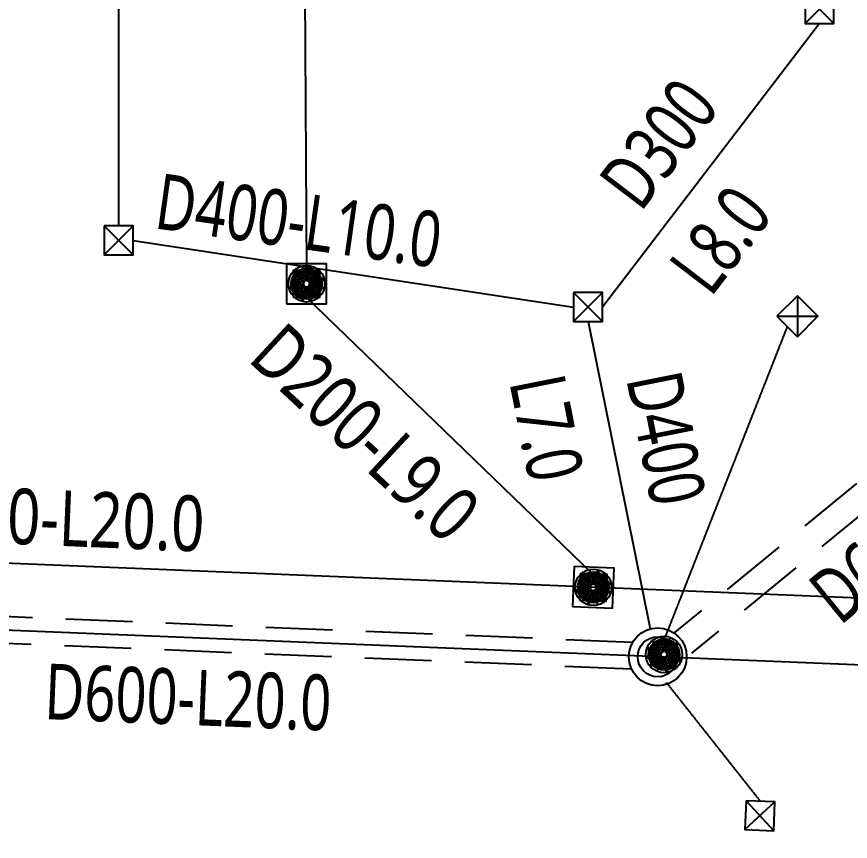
# Model space of a CAD drawing. Header units: millimetres. Extents: x 252222657 to 254795153, y 504225591 to 504550014.
# Drawn here: x 252537253 to 252555986, y 504292869 to 504311398 of the extents above; entities that cross this region are included whole.
import ezdxf
from ezdxf.lldxf.tags import DXFTag

# ---------------------------------------------------------------- set-up
doc = ezdxf.new("R2010")
doc.units = ezdxf.units.MM
doc.linetypes.add('DASHED', pattern=[0.75, 0.5, -0.25])
for name, color, linetype in [('1-계획-연결관', 7, 'Continuous'), ('1-계획-우수관로', 3, 'Continuous'), ('1-계획-우수맨홀', 27, 'Continuous'), ('1-계획-우수문자', 2, 'Continuous'), ('1-계획-우수받이', 2, 'Continuous'), ('2-계획-오수관로', 3, 'Continuous'), ('2-계획-오수문자', 2, 'Continuous'), ('2-계획-오수집수정', 26, 'Continuous'), ('NO체인', 1, 'Continuous')]:
    doc.layers.add(name, color=color, linetype=linetype)
doc.styles.add('GHS', font='malgun.ttf')
tags = doc.linetypes.add('CDZ001', pattern='A,0.9,[123,KHCLINE.shx,S=0.00909,R=0,X=0,Y=0],-0.3,-0.5', length=1.7).pattern_tags.tags
tags[14:15] = [DXFTag(74, 4), DXFTag(75, 0), DXFTag(340, '0'), DXFTag(46, 1.0), DXFTag(50, 0.0), DXFTag(44, 0.0), DXFTag(45, 0.0)]
tags[12:13] = [DXFTag(74, 4), DXFTag(75, 0), DXFTag(340, '0'), DXFTag(46, 1.0), DXFTag(50, 0.0), DXFTag(44, 0.0), DXFTag(45, 0.0)]

# ---------------------------------------------------------------- blocks, each defined once
blk = doc.blocks.new('A$C3A367F73')
at = {"layer": '1-계획-우수맨홀', "color": 8}
for p, q in [((0.757, 1.158), (0.757, 1.097)), ((0.406, 0.946), (0.459, 0.915)), ((0.416, 0.963), (0.469, 0.932)), ((0.547, 0.954), (0.575, 0.925)), ((0.608, 1.094), (0.548, 1.06)), ((0.561, 0.968), (0.589, 0.94)), ((0.58, 1.091), (0.563, 1.081)), ((0.591, 1.072), (0.574, 1.062)), ((0.594, 0.995), (0.608, 0.975)), ((0.607, 1.003), (0.62, 0.983)), ((0.66, 0.986), (0.645, 1.023)), ((0.646, 0.944), (0.657, 0.928)), ((0.674, 0.992), (0.659, 1.029)), ((0.679, 0.94), (0.666, 0.972)), ((0.693, 0.945), (0.679, 0.978)), ((0.699, 1.041), (0.704, 1.018)), ((0.713, 0.971), (0.717, 0.952)), ((0.714, 1.044), (0.719, 1.021)), ((0.728, 0.974), (0.731, 0.955)), ((0.756, 1.036), (0.756, 1.008)), ((0.756, 0.993), (0.756, 0.958)), ((0.756, 0.943), (0.756, 0.908)), ((0.776, 1.036), (0.776, 1.008)), ((0.776, 0.993), (0.776, 0.958)), ((0.776, 0.943), (0.776, 0.908)), ((0.805, 0.974), (0.801, 0.955)), ((0.819, 1.044), (0.814, 1.02)), ((0.819, 0.971), (0.816, 0.952)), ((0.834, 1.041), (0.829, 1.017)), ((0.84, 0.945), (0.853, 0.977)), ((0.853, 0.939), (0.867, 0.971)), ((0.859, 0.991), (0.874, 1.028)), ((0.873, 0.985), (0.888, 1.022)), ((0.886, 0.943), (0.875, 0.927)), ((0.926, 1.002), (0.913, 0.982)), ((0.938, 0.994), (0.925, 0.974)), ((0.959, 1.061), (0.942, 1.071)), ((0.971, 0.967), (0.943, 0.938)), ((0.97, 1.08), (0.953, 1.09)), ((0.985, 0.953), (0.957, 0.924)), ((0.376, 0.759), (0.376, 0.739)), ((0.387, 0.785), (0.387, 0.716)), ((0.398, 0.759), (0.398, 0.739)), ((0.466, 0.759), (0.506, 0.759)), ((0.47, 0.802), (0.493, 0.797)), ((0.473, 0.816), (0.496, 0.812)), ((0.523, 0.842), (0.486, 0.857)), ((0.529, 0.855), (0.492, 0.871)), ((0.512, 0.908), (0.531, 0.895)), ((0.52, 0.921), (0.54, 0.908)), ((0.521, 0.759), (0.556, 0.759)), ((0.569, 0.822), (0.537, 0.836)), ((0.54, 0.787), (0.559, 0.784)), ((0.575, 0.836), (0.542, 0.85)), ((0.543, 0.802), (0.562, 0.798)), ((0.571, 0.869), (0.587, 0.858)), ((0.571, 0.759), (0.606, 0.759)), ((0.579, 0.881), (0.595, 0.871)), ((0.6, 0.809), (0.583, 0.816)), ((0.586, 0.915), (0.611, 0.89)), ((0.606, 0.823), (0.589, 0.83)), ((0.6, 0.929), (0.625, 0.904)), ((0.621, 0.879), (0.646, 0.854)), ((0.621, 0.759), (0.681, 0.759)), ((0.634, 0.935), (0.644, 0.92)), ((0.635, 0.893), (0.66, 0.869)), ((0.656, 0.844), (0.699, 0.801)), ((0.671, 0.858), (0.713, 0.815)), ((0.692, 0.909), (0.685, 0.926)), ((0.706, 0.914), (0.698, 0.931)), ((0.756, 0.893), (0.756, 0.833)), ((0.776, 0.893), (0.776, 0.833)), ((0.861, 0.857), (0.818, 0.815)), ((0.827, 0.914), (0.834, 0.931)), ((0.875, 0.843), (0.832, 0.801)), ((0.84, 0.908), (0.848, 0.925)), ((0.91, 0.758), (0.85, 0.758)), ((0.897, 0.893), (0.872, 0.868)), ((0.911, 0.878), (0.886, 0.854)), ((0.898, 0.934), (0.888, 0.919)), ((0.932, 0.928), (0.907, 0.903)), ((0.946, 0.914), (0.921, 0.889)), ((0.96, 0.758), (0.925, 0.758)), ((0.926, 0.822), (0.943, 0.829)), ((0.932, 0.808), (0.949, 0.815)), ((0.953, 0.88), (0.937, 0.87)), ((0.961, 0.867), (0.945, 0.857)), ((0.957, 0.835), (0.989, 0.848)), ((0.963, 0.821), (0.995, 0.834)), ((0.988, 0.801), (0.97, 0.797)), ((0.991, 0.786), (0.973, 0.782)), ((1.01, 0.757), (0.975, 0.758)), ((1.012, 0.919), (0.992, 0.906)), ((1.02, 0.907), (1.001, 0.894)), ((1.003, 0.854), (1.04, 0.869)), ((1.009, 0.84), (1.046, 0.855)), ((1.065, 0.757), (1.025, 0.757)), ((1.058, 0.814), (1.035, 0.81)), ((1.061, 0.8), (1.038, 0.795)), ((1.133, 0.737), (1.133, 0.757)), ((1.155, 0.737), (1.155, 0.757)), ((0.405, 0.553), (0.458, 0.583)), ((0.415, 0.536), (0.468, 0.566)), ((0.466, 0.739), (0.506, 0.739)), ((0.47, 0.697), (0.493, 0.701)), ((0.473, 0.682), (0.496, 0.687)), ((0.522, 0.656), (0.485, 0.641)), ((0.528, 0.643), (0.491, 0.627)), ((0.511, 0.59), (0.53, 0.603)), ((0.519, 0.577), (0.539, 0.59)), ((0.521, 0.739), (0.556, 0.739)), ((0.569, 0.675), (0.536, 0.662)), ((0.54, 0.71), (0.558, 0.714)), ((0.574, 0.662), (0.542, 0.648)), ((0.543, 0.696), (0.561, 0.699)), ((0.546, 0.544), (0.574, 0.572)), ((0.57, 0.629), (0.586, 0.64)), ((0.571, 0.739), (0.606, 0.739)), ((0.578, 0.617), (0.594, 0.627)), ((0.6, 0.688), (0.582, 0.681)), ((0.585, 0.583), (0.61, 0.607)), ((0.605, 0.674), (0.588, 0.667)), ((0.599, 0.569), (0.624, 0.593)), ((0.62, 0.618), (0.645, 0.643)), ((0.621, 0.739), (0.681, 0.739)), ((0.633, 0.562), (0.643, 0.578)), ((0.634, 0.604), (0.659, 0.629)), ((0.645, 0.554), (0.656, 0.569)), ((0.656, 0.653), (0.699, 0.696)), ((0.67, 0.639), (0.713, 0.682)), ((0.691, 0.588), (0.684, 0.571)), ((0.704, 0.583), (0.697, 0.566)), ((0.755, 0.604), (0.755, 0.664)), ((0.755, 0.554), (0.755, 0.589)), ((0.775, 0.604), (0.775, 0.664)), ((0.775, 0.553), (0.775, 0.589)), ((0.86, 0.639), (0.818, 0.681)), ((0.826, 0.582), (0.833, 0.565)), ((0.875, 0.653), (0.832, 0.695)), ((0.839, 0.588), (0.846, 0.571)), ((0.91, 0.738), (0.85, 0.738)), ((0.896, 0.603), (0.871, 0.628)), ((0.885, 0.553), (0.874, 0.569)), ((0.91, 0.617), (0.885, 0.642)), ((0.897, 0.561), (0.887, 0.577)), ((0.931, 0.568), (0.906, 0.592)), ((0.945, 0.582), (0.921, 0.607)), ((0.96, 0.738), (0.925, 0.738)), ((0.925, 0.673), (0.942, 0.666)), ((0.931, 0.687), (0.948, 0.68)), ((0.952, 0.615), (0.936, 0.626)), ((0.96, 0.628), (0.945, 0.638)), ((0.956, 0.66), (0.989, 0.647)), ((0.984, 0.543), (0.956, 0.571)), ((0.962, 0.674), (0.994, 0.661)), ((0.988, 0.694), (0.969, 0.698)), ((0.991, 0.709), (0.973, 0.713)), ((1.01, 0.737), (0.975, 0.738)), ((1.011, 0.576), (0.991, 0.589)), ((1.019, 0.588), (1, 0.601)), ((1.002, 0.641), (1.039, 0.626)), ((1.008, 0.655), (1.045, 0.64)), ((1.065, 0.737), (1.025, 0.737)), ((1.058, 0.68), (1.035, 0.685)), ((1.061, 0.695), (1.038, 0.7)), ((0.545, 0.439), (0.604, 0.404)), ((0.56, 0.53), (0.588, 0.558)), ((0.561, 0.416), (0.578, 0.406)), ((0.572, 0.436), (0.589, 0.425)), ((0.593, 0.503), (0.606, 0.522)), ((0.605, 0.494), (0.619, 0.514)), ((0.658, 0.511), (0.643, 0.474)), ((0.672, 0.506), (0.657, 0.469)), ((0.678, 0.557), (0.664, 0.525)), ((0.692, 0.552), (0.678, 0.519)), ((0.698, 0.456), (0.702, 0.479)), ((0.712, 0.526), (0.715, 0.544)), ((0.712, 0.453), (0.717, 0.476)), ((0.726, 0.523), (0.73, 0.541)), ((0.754, 0.338), (0.754, 0.399)), ((0.755, 0.503), (0.755, 0.539)), ((0.755, 0.461), (0.755, 0.488)), ((0.775, 0.503), (0.775, 0.538)), ((0.775, 0.461), (0.775, 0.488)), ((0.803, 0.523), (0.8, 0.541)), ((0.817, 0.453), (0.812, 0.476)), ((0.818, 0.526), (0.814, 0.544)), ((0.832, 0.456), (0.827, 0.479)), ((0.838, 0.551), (0.852, 0.519)), ((0.852, 0.557), (0.865, 0.525)), ((0.857, 0.505), (0.873, 0.468)), ((0.871, 0.511), (0.886, 0.474)), ((0.924, 0.493), (0.911, 0.513)), ((0.937, 0.502), (0.924, 0.521)), ((0.94, 0.424), (0.957, 0.434)), ((0.97, 0.529), (0.942, 0.557)), ((0.951, 0.405), (0.968, 0.415))]:
    blk.add_line(p, q, dxfattribs=at)
at = {"layer": '1-계획-우수맨홀', "color": 8, "const_width": 0.005}
for points in [[(0.737, 1.07, 0.911436), (0.735, 0.426, 0.911436)], [(0.796, 1.07, -0.911436), (0.794, 0.426, -0.911436)]]:
    blk.add_lwpolyline(points, format="xyb", dxfattribs=at)
at = {"layer": '1-계획-우수맨홀'}
for centre, radius in [((0.65, 0.65), 0.65), ((0.65, 0.65), 0.45), ((0.766, 0.748), 0.3)]:
    blk.add_circle(centre, radius, dxfattribs=at)
at = {"layer": '1-계획-우수맨홀', "color": 8}
for centre, radius in [((0.766, 0.748), 0.41), ((0.766, 0.748), 0.349), ((0.766, 0.748), 0.327), ((0.627, 0.959), 0.01), ((0.716, 0.996), 0.01), ((0.817, 0.995), 0.01), ((0.905, 0.958), 0.01), ((0.518, 0.799), 0.01), ((0.555, 0.888), 0.01), ((0.625, 0.807), 0.01), ((0.708, 0.889), 0.01), ((0.824, 0.889), 0.01), ((0.907, 0.806), 0.01), ((0.977, 0.887), 0.01), ((1.013, 0.798), 0.01), ((0.518, 0.699), 0.01), ((0.554, 0.61), 0.01), ((0.624, 0.69), 0.01), ((0.707, 0.608), 0.01), ((0.823, 0.607), 0.01), ((0.906, 0.689), 0.01), ((0.976, 0.608), 0.01), ((1.013, 0.697), 0.01), ((0.626, 0.538), 0.01), ((0.714, 0.501), 0.01), ((0.815, 0.501), 0.01), ((0.904, 0.537), 0.01)]:
    blk.add_circle(centre, radius, dxfattribs=at)
for centre, radius, start, end in [((0.766, 0.748), 0.32, 95.1287, 264.5174), ((0.766, 0.748), 0.3, 136.7332, 144.8794), ((0.569, 1.072), 0.011, 119.823, 299.823), ((0.766, 0.748), 0.3, 124.7667, 132.9128), ((0.586, 1.082), 0.011, 299.823, 119.823), ((0.766, 0.748), 0.26, 128.6241, 132.6188), ((0.766, 0.748), 0.245, 128.7851, 132.4838), ((0.627, 0.959), 0.025, 141.031, 198.5185), ((0.766, 0.748), 0.3, 113.7556, 121.9016), ((0.627, 0.959), 0.025, 233.474, 286.1158), ((0.627, 0.959), 0.025, 48.0599, 106.1158), ((0.766, 0.748), 0.26, 113.976, 117.9543), ((0.627, 0.959), 0.025, 321.031, 13.1044), ((0.766, 0.748), 0.245, 114.0773, 117.7933), ((0.766, 0.748), 0.21, 114.3697, 121.1847), ((0.766, 0.748), 0.3, 102.7445, 110.8905), ((0.766, 0.748), 0.26, 106.6917, 110.67), ((0.766, 0.748), 0.245, 106.8527, 110.5688), ((0.716, 0.996), 0.025, 118.5303, 176.5862), ((0.766, 0.748), 0.21, 103.4613, 110.2763), ((0.716, 0.996), 0.025, 211.5417, 263.6151), ((0.766, 0.748), 0.195, 92.7626, 110.1188), ((0.766, 0.748), 0.3, 95.4089, 99.8794), ((0.716, 0.996), 0.025, 26.1275, 83.6151), ((0.716, 0.996), 0.025, 298.5303, 351.1721), ((0.766, 0.748), 0.21, 92.5524, 99.3678), ((0.767, 1.075), 0.0308, 195.6192, 344.0268), ((0.767, 1.075), 0.0408, 224.0509, 255.6181), ((0.766, 0.748), 0.26, 92.0273, 96.022), ((0.766, 0.748), 0.245, 92.1623, 95.861), ((0.767, 1.075), 0.0408, 284.028, 315.5952), ((0.766, 0.748), 0.26, 83.6241, 87.6188), ((0.766, 0.748), 0.245, 83.7851, 87.4838), ((0.766, 0.748), 0.21, 80.2782, 87.0936), ((0.766, 0.748), 0.195, 69.5273, 86.8835), ((0.817, 0.995), 0.025, 188.474, 241.1158), ((0.766, 0.748), 0.32, 275.1287, 84.5174), ((0.817, 0.995), 0.025, 96.031, 153.5185), ((0.766, 0.748), 0.3, 79.7667, 84.2372), ((0.766, 0.748), 0.21, 69.3697, 76.1847), ((0.817, 0.995), 0.025, 276.031, 328.1044), ((0.817, 0.995), 0.025, 3.0599, 61.1158), ((0.766, 0.748), 0.3, 68.7556, 76.9016), ((0.766, 0.748), 0.245, 69.0773, 72.7933), ((0.766, 0.748), 0.26, 68.976, 72.9543), ((0.766, 0.748), 0.21, 58.4613, 65.2763), ((0.766, 0.748), 0.245, 61.8527, 65.5688), ((0.766, 0.748), 0.26, 61.6917, 65.67), ((0.905, 0.958), 0.025, 166.5417, 218.6151), ((0.766, 0.748), 0.3, 57.7445, 65.8905), ((0.905, 0.958), 0.025, 73.5303, 131.5862), ((0.905, 0.958), 0.025, 253.5303, 306.1721), ((0.766, 0.748), 0.245, 47.1623, 50.861), ((0.905, 0.958), 0.025, 341.1275, 38.6151), ((0.766, 0.748), 0.26, 47.0273, 51.022), ((0.947, 1.081), 0.011, 59.823, 239.823), ((0.766, 0.748), 0.3, 46.7332, 54.8794), ((0.964, 1.07), 0.011, 239.823, 59.823), ((0.766, 0.748), 0.3, 34.7667, 42.9128), ((0.387, 0.759), 0.011, 359.823, 179.823), ((0.766, 0.748), 0.3, 169.7667, 177.9128), ((0.766, 0.748), 0.3, 158.7556, 166.9016), ((0.766, 0.748), 0.3, 147.7445, 155.8905), ((0.518, 0.799), 0.025, 186.031, 243.5185), ((0.518, 0.799), 0.025, 93.0599, 151.1158), ((0.766, 0.748), 0.26, 173.6241, 177.6188), ((0.766, 0.748), 0.26, 158.976, 162.9543), ((0.766, 0.748), 0.245, 173.7851, 177.4838), ((0.518, 0.799), 0.025, 278.474, 331.1158), ((0.766, 0.748), 0.26, 151.6917, 155.67), ((0.555, 0.888), 0.025, 163.5303, 221.5862), ((0.766, 0.748), 0.245, 159.0773, 162.7933), ((0.518, 0.799), 0.025, 6.031, 58.1044), ((0.555, 0.888), 0.025, 71.1275, 128.6151), ((0.766, 0.748), 0.245, 151.8527, 155.5688), ((0.555, 0.888), 0.025, 256.5417, 308.6151), ((0.766, 0.748), 0.21, 170.2782, 177.0936), ((0.766, 0.748), 0.21, 159.3697, 166.1847), ((0.766, 0.748), 0.26, 137.0273, 141.022), ((0.766, 0.748), 0.195, 159.5273, 176.8835), ((0.766, 0.748), 0.21, 148.4613, 155.2763), ((0.766, 0.748), 0.245, 137.1623, 140.861), ((0.555, 0.888), 0.025, 343.5303, 36.1721), ((0.766, 0.748), 0.195, 137.7626, 155.1188), ((0.766, 0.748), 0.21, 137.5524, 144.3678), ((0.625, 0.807), 0.025, 174.7806, 234.2961), ((0.625, 0.807), 0.025, 80.35, 139.8654), ((0.766, 0.748), 0.16, 166.0791, 176.2397), ((0.766, 0.748), 0.145, 166.5218, 175.8685), ((0.766, 0.748), 0.21, 125.2782, 132.0936), ((0.625, 0.807), 0.025, 269.322, 45.324), ((0.766, 0.748), 0.16, 138.4064, 148.5669), ((0.766, 0.748), 0.195, 114.5273, 131.8835), ((0.766, 0.748), 0.145, 138.7776, 148.1242), ((0.766, 0.748), 0.16, 121.0791, 131.2397), ((0.766, 0.748), 0.145, 121.5218, 130.8685), ((0.766, 0.748), 0.085, 141.5794, 173.0667), ((0.708, 0.889), 0.025, 129.7806, 189.2961), ((0.708, 0.889), 0.025, 224.322, 0.324), ((0.766, 0.748), 0.07, 89.823, 269.823), ((0.708, 0.889), 0.025, 35.35, 94.8654), ((0.766, 0.748), 0.085, 96.5794, 128.0667), ((0.766, 0.748), 0.16, 93.4064, 103.5669), ((0.766, 0.748), 0.145, 93.7776, 103.1242), ((0.766, 0.748), 0.07, 269.823, 89.823), ((0.766, 0.748), 0.16, 76.0791, 86.2397), ((0.766, 0.748), 0.145, 76.5218, 85.8685), ((0.766, 0.748), 0.085, 51.5794, 83.0667), ((0.824, 0.889), 0.025, 179.322, 315.324), ((0.824, 0.889), 0.025, 84.7806, 144.2961), ((0.766, 0.748), 0.085, 6.5794, 38.0667), ((0.824, 0.889), 0.025, 350.35, 49.8654), ((0.766, 0.748), 0.145, 48.7776, 58.1242), ((0.766, 0.748), 0.195, 47.7626, 65.1188), ((0.766, 0.748), 0.16, 48.4064, 58.5669), ((0.766, 0.748), 0.145, 31.5218, 40.8685), ((0.907, 0.806), 0.025, 134.322, 270.324), ((0.766, 0.748), 0.16, 31.0791, 41.2397), ((0.766, 0.748), 0.21, 47.5524, 54.3678), ((0.907, 0.806), 0.025, 39.7806, 99.2961), ((0.766, 0.748), 0.145, 3.7776, 13.1242), ((0.766, 0.748), 0.195, 24.5273, 41.8835), ((0.766, 0.748), 0.21, 35.2782, 42.0936), ((0.907, 0.806), 0.025, 305.35, 4.8654), ((0.766, 0.748), 0.16, 3.4064, 13.5669), ((0.766, 0.748), 0.21, 24.3697, 31.1847), ((0.766, 0.748), 0.245, 38.7851, 42.4838), ((0.766, 0.748), 0.195, 2.7626, 20.1188), ((0.977, 0.887), 0.025, 143.474, 196.1158), ((0.766, 0.748), 0.26, 38.6241, 42.6188), ((0.977, 0.887), 0.025, 231.031, 283.1044), ((0.766, 0.748), 0.21, 13.4613, 20.2763), ((0.977, 0.887), 0.025, 51.031, 108.5185), ((0.766, 0.748), 0.21, 2.5524, 9.3678), ((0.766, 0.748), 0.245, 24.0773, 27.7933), ((1.013, 0.798), 0.025, 121.5417, 173.6151), ((1.013, 0.798), 0.025, 208.5303, 261.1721), ((0.977, 0.887), 0.025, 318.0599, 16.1158), ((0.766, 0.748), 0.26, 23.976, 27.9543), ((0.766, 0.748), 0.245, 16.8527, 20.5688), ((0.766, 0.748), 0.26, 16.6917, 20.67), ((0.766, 0.748), 0.245, 2.1623, 5.861), ((1.013, 0.798), 0.025, 28.5303, 86.5862), ((0.766, 0.748), 0.3, 23.7556, 31.9016), ((1.013, 0.798), 0.025, 296.1275, 353.6151), ((0.766, 0.748), 0.26, 2.0273, 6.022), ((0.766, 0.748), 0.3, 12.7445, 20.8905), ((0.766, 0.748), 0.3, 1.7332, 9.8794), ((1.144, 0.757), 0.011, 359.823, 179.823), ((0.387, 0.739), 0.011, 179.823, 359.823), ((0.766, 0.748), 0.3, 181.7332, 189.8794), ((0.766, 0.748), 0.3, 192.7445, 200.8905), ((0.766, 0.748), 0.3, 203.7556, 211.9016), ((0.518, 0.699), 0.025, 116.1275, 173.6151), ((0.518, 0.699), 0.025, 208.5303, 266.5862), ((0.766, 0.748), 0.26, 182.0273, 186.022), ((0.766, 0.748), 0.26, 196.6917, 200.67), ((0.766, 0.748), 0.3, 214.7667, 222.9128), ((0.766, 0.748), 0.245, 182.1623, 185.861), ((0.518, 0.699), 0.025, 28.5303, 81.1721), ((0.766, 0.748), 0.26, 203.976, 207.9543), ((0.554, 0.61), 0.025, 138.0599, 196.1158), ((0.518, 0.699), 0.025, 301.5417, 353.6151), ((0.766, 0.748), 0.245, 196.8527, 200.5688), ((0.554, 0.61), 0.025, 231.031, 288.5185), ((0.766, 0.748), 0.245, 204.0773, 207.7933), ((0.554, 0.61), 0.025, 51.031, 103.1044), ((0.766, 0.748), 0.21, 182.5524, 189.3678), ((0.766, 0.748), 0.21, 193.4613, 200.2763), ((0.766, 0.748), 0.26, 218.6241, 222.6188), ((0.766, 0.748), 0.195, 182.7626, 200.1188), ((0.766, 0.748), 0.21, 204.3697, 211.1847), ((0.554, 0.61), 0.025, 323.474, 16.1158), ((0.766, 0.748), 0.245, 218.7851, 222.4838), ((0.766, 0.748), 0.195, 204.5273, 221.8835), ((0.766, 0.748), 0.21, 215.2782, 222.0936), ((0.624, 0.69), 0.025, 125.35, 184.8654), ((0.766, 0.748), 0.245, 227.1623, 230.861), ((0.624, 0.69), 0.025, 219.7806, 279.2961), ((0.766, 0.748), 0.16, 183.4064, 193.5669), ((0.626, 0.538), 0.025, 73.5303, 126.1721), ((0.766, 0.748), 0.145, 183.7776, 193.1242), ((0.624, 0.69), 0.025, 314.322, 90.324), ((0.766, 0.748), 0.21, 227.5524, 234.3678), ((0.766, 0.748), 0.16, 211.0791, 221.2397), ((0.766, 0.748), 0.195, 227.7626, 245.1188), ((0.766, 0.748), 0.145, 211.5218, 220.8685), ((0.766, 0.748), 0.21, 238.4613, 245.2763), ((0.766, 0.748), 0.16, 228.4064, 238.5669), ((0.766, 0.748), 0.145, 228.7776, 238.1242), ((0.766, 0.748), 0.085, 186.5794, 218.0667), ((0.707, 0.608), 0.025, 170.35, 229.8654), ((0.707, 0.608), 0.025, 359.322, 135.324), ((0.766, 0.748), 0.195, 249.5273, 266.8835), ((0.707, 0.608), 0.025, 264.7806, 324.2961), ((0.766, 0.748), 0.085, 231.5794, 263.0667), ((0.766, 0.748), 0.16, 256.0791, 266.2397), ((0.766, 0.748), 0.145, 256.5218, 265.8685), ((0.766, 0.748), 0.085, 276.5794, 308.0667), ((0.766, 0.748), 0.145, 273.7776, 283.1242), ((0.766, 0.748), 0.16, 273.4064, 283.5669), ((0.766, 0.748), 0.195, 272.7626, 290.1188), ((0.823, 0.607), 0.025, 44.322, 180.324), ((0.823, 0.607), 0.025, 215.35, 274.8654), ((0.766, 0.748), 0.085, 321.5794, 353.0667), ((0.823, 0.607), 0.025, 309.7806, 9.2961), ((0.766, 0.748), 0.145, 301.5218, 310.8685), ((0.766, 0.748), 0.195, 294.5273, 311.8835), ((0.766, 0.748), 0.16, 301.0791, 311.2397), ((0.766, 0.748), 0.21, 294.3697, 301.1847), ((0.766, 0.748), 0.145, 318.7776, 328.1242), ((0.906, 0.689), 0.025, 89.322, 225.324), ((0.766, 0.748), 0.16, 318.4064, 328.5669), ((0.766, 0.748), 0.21, 305.2782, 312.0936), ((0.904, 0.537), 0.025, 53.474, 106.1158), ((0.906, 0.689), 0.025, 260.35, 319.8654), ((0.766, 0.748), 0.145, 346.5218, 355.8685), ((0.766, 0.748), 0.195, 317.7626, 335.1188), ((0.766, 0.748), 0.245, 308.7851, 312.4838), ((0.766, 0.748), 0.16, 346.0791, 356.2397), ((0.906, 0.689), 0.025, 354.7806, 54.2961), ((0.766, 0.748), 0.21, 317.5524, 324.3678), ((0.766, 0.748), 0.21, 328.4613, 335.2763), ((0.766, 0.748), 0.245, 317.1623, 320.861), ((0.766, 0.748), 0.195, 339.5273, 356.8835), ((0.976, 0.608), 0.025, 163.5303, 216.1721), ((0.766, 0.748), 0.26, 317.0273, 321.022), ((0.976, 0.608), 0.025, 76.5417, 128.6151), ((0.766, 0.748), 0.21, 339.3697, 346.1847), ((0.976, 0.608), 0.025, 251.1275, 308.6151), ((0.766, 0.748), 0.21, 350.2782, 357.0936), ((0.766, 0.748), 0.245, 331.8527, 335.5688), ((0.766, 0.748), 0.3, 316.7332, 324.8794), ((1.013, 0.697), 0.025, 186.031, 238.1044), ((1.013, 0.697), 0.025, 98.474, 151.1158), ((0.766, 0.748), 0.245, 339.0773, 342.7933), ((0.766, 0.748), 0.26, 331.6917, 335.67), ((0.976, 0.608), 0.025, 343.5303, 41.5862), ((0.766, 0.748), 0.26, 338.976, 342.9543), ((0.766, 0.748), 0.245, 353.7851, 357.4838), ((1.013, 0.697), 0.025, 273.0599, 331.1158), ((0.766, 0.748), 0.3, 327.7445, 335.8905), ((0.766, 0.748), 0.26, 353.6241, 357.6188), ((1.013, 0.697), 0.025, 6.031, 63.5185), ((0.766, 0.748), 0.3, 338.7556, 346.9016), ((0.766, 0.748), 0.3, 349.7667, 357.9128), ((1.144, 0.737), 0.011, 179.823, 359.823), ((0.567, 0.426), 0.011, 59.823, 239.823), ((0.766, 0.748), 0.3, 226.7332, 234.8794), ((0.584, 0.416), 0.011, 239.823, 59.823), ((0.766, 0.748), 0.26, 227.0273, 231.022), ((0.626, 0.538), 0.025, 161.1275, 218.6151), ((0.766, 0.748), 0.3, 237.7445, 245.8905), ((0.626, 0.538), 0.025, 253.5303, 311.5862), ((0.766, 0.748), 0.26, 241.6917, 245.67), ((0.626, 0.538), 0.025, 346.5417, 38.6151), ((0.766, 0.748), 0.245, 241.8527, 245.5688), ((0.766, 0.748), 0.3, 248.7556, 256.9016), ((0.766, 0.748), 0.26, 248.976, 252.9543), ((0.766, 0.748), 0.245, 249.0773, 252.7933), ((0.714, 0.501), 0.025, 183.0599, 241.1158), ((0.766, 0.748), 0.21, 249.3697, 256.1847), ((0.714, 0.501), 0.025, 96.031, 148.1044), ((0.766, 0.748), 0.3, 259.7667, 264.2372), ((0.714, 0.501), 0.025, 276.031, 333.5185), ((0.714, 0.501), 0.025, 8.474, 61.1158), ((0.766, 0.748), 0.21, 260.2782, 267.0936), ((0.765, 0.421), 0.0408, 104.028, 135.5952), ((0.765, 0.421), 0.0308, 15.6192, 164.0268), ((0.766, 0.748), 0.26, 263.6241, 267.6188), ((0.766, 0.748), 0.245, 263.7851, 267.4838), ((0.766, 0.748), 0.21, 272.5524, 279.3678), ((0.766, 0.748), 0.245, 272.1623, 275.861), ((0.766, 0.748), 0.26, 272.0273, 276.022), ((0.765, 0.421), 0.0408, 44.0509, 75.6181), ((0.815, 0.501), 0.025, 118.5303, 171.1721), ((0.815, 0.501), 0.025, 206.1275, 263.6151), ((0.766, 0.748), 0.3, 275.4089, 279.8794), ((0.766, 0.748), 0.21, 283.4613, 290.2763), ((0.815, 0.501), 0.025, 31.5417, 83.6151), ((0.815, 0.501), 0.025, 298.5303, 356.5862), ((0.766, 0.748), 0.3, 282.7445, 290.8905), ((0.766, 0.748), 0.245, 286.8527, 290.5688), ((0.766, 0.748), 0.26, 286.6917, 290.67), ((0.766, 0.748), 0.245, 294.0773, 297.7933), ((0.766, 0.748), 0.26, 293.976, 297.9543), ((0.904, 0.537), 0.025, 141.031, 193.1044), ((0.766, 0.748), 0.3, 293.7556, 301.9016), ((0.904, 0.537), 0.025, 228.0599, 286.1158), ((0.904, 0.537), 0.025, 321.031, 18.5185), ((0.766, 0.748), 0.26, 308.6241, 312.6188), ((0.945, 0.415), 0.011, 119.823, 299.823), ((0.766, 0.748), 0.3, 304.7667, 312.9128), ((0.962, 0.425), 0.011, 299.823, 119.823)]:
    blk.add_arc(centre, radius, start, end, dxfattribs=at)
blk = doc.blocks.new('A$C198048F0')
at = {"layer": '1-계획-우수받이'}
blk.add_lwpolyline([(0, 0), (0.5, 0), (0.5, 0.5), (0, 0.5)], close=True, dxfattribs=at)
at = {"layer": '1-계획-우수받이', "color": 1}
for points in [[(0, 0), (0.5, 0.5)], [(0, 0.5), (0.5, 0)]]:
    blk.add_lwpolyline(points, dxfattribs=at)
blk = doc.blocks.new('A$C6C3F3C2C')
at = {"layer": '2-계획-오수집수정', "color": 251}
for p, q in [((0.351, 0.848), (0.367, 0.789)), ((0.437, 0.75), (0.439, 0.726)), ((0.58, 0.807), (0.513, 0.825)), ((0.553, 0.803), (0.533, 0.808)), ((0.558, 0.824), (0.539, 0.829)), ((0.18, 0.731), (0.166, 0.717)), ((0.196, 0.715), (0.182, 0.701)), ((0.184, 0.59), (0.219, 0.57)), ((0.194, 0.607), (0.229, 0.587)), ((0.219, 0.642), (0.237, 0.626)), ((0.229, 0.653), (0.247, 0.638)), ((0.232, 0.562), (0.263, 0.545)), ((0.242, 0.58), (0.273, 0.562)), ((0.285, 0.651), (0.26, 0.682)), ((0.296, 0.66), (0.272, 0.692)), ((0.273, 0.595), (0.287, 0.583)), ((0.283, 0.606), (0.297, 0.594)), ((0.315, 0.611), (0.294, 0.639)), ((0.327, 0.62), (0.306, 0.648)), ((0.308, 0.714), (0.318, 0.693)), ((0.321, 0.721), (0.332, 0.7)), ((0.336, 0.585), (0.325, 0.599)), ((0.348, 0.594), (0.336, 0.608)), ((0.34, 0.651), (0.348, 0.634)), ((0.353, 0.657), (0.362, 0.64)), ((0.364, 0.725), (0.372, 0.698)), ((0.376, 0.683), (0.385, 0.65)), ((0.384, 0.73), (0.391, 0.703)), ((0.389, 0.635), (0.398, 0.601)), ((0.395, 0.689), (0.404, 0.655)), ((0.402, 0.587), (0.418, 0.529)), ((0.408, 0.64), (0.417, 0.607)), ((0.421, 0.592), (0.437, 0.534)), ((0.422, 0.749), (0.424, 0.725)), ((0.427, 0.678), (0.429, 0.659)), ((0.442, 0.679), (0.444, 0.66)), ((0.465, 0.626), (0.467, 0.644)), ((0.469, 0.659), (0.473, 0.694)), ((0.475, 0.709), (0.48, 0.749)), ((0.479, 0.624), (0.482, 0.642)), ((0.513, 0.581), (0.483, 0.528)), ((0.484, 0.657), (0.488, 0.692)), ((0.49, 0.707), (0.495, 0.747)), ((0.53, 0.571), (0.5, 0.518)), ((0.514, 0.67), (0.508, 0.652)), ((0.538, 0.624), (0.52, 0.594)), ((0.528, 0.665), (0.522, 0.647)), ((0.536, 0.737), (0.529, 0.715)), ((0.555, 0.614), (0.538, 0.584)), ((0.551, 0.733), (0.543, 0.71)), ((0.562, 0.668), (0.545, 0.637)), ((0.58, 0.658), (0.562, 0.627)), ((0.59, 0.716), (0.57, 0.681)), ((0.595, 0.627), (0.583, 0.613)), ((0.585, 0.564), (0.599, 0.575)), ((0.607, 0.706), (0.587, 0.671)), ((0.606, 0.617), (0.594, 0.603)), ((0.594, 0.552), (0.608, 0.564)), ((0.611, 0.585), (0.639, 0.606)), ((0.62, 0.573), (0.648, 0.594)), ((0.642, 0.681), (0.626, 0.663)), ((0.653, 0.671), (0.638, 0.653)), ((0.651, 0.615), (0.682, 0.64)), ((0.66, 0.604), (0.692, 0.628)), ((0.714, 0.592), (0.693, 0.582)), ((0.721, 0.579), (0.7, 0.568)), ((0.745, 0.735), (0.702, 0.691)), ((0.824, 0.516), (0.806, 0.582)), ((0.828, 0.543), (0.823, 0.563)), ((0.15, 0.437), (0.174, 0.439)), ((0.191, 0.475), (0.151, 0.48)), ((0.151, 0.422), (0.175, 0.424)), ((0.193, 0.49), (0.153, 0.495)), ((0.158, 0.38), (0.197, 0.391)), ((0.163, 0.536), (0.185, 0.529)), ((0.167, 0.551), (0.19, 0.543)), ((0.241, 0.469), (0.206, 0.473)), ((0.243, 0.484), (0.208, 0.488)), ((0.211, 0.395), (0.245, 0.404)), ((0.217, 0.376), (0.25, 0.385)), ((0.221, 0.442), (0.24, 0.444)), ((0.222, 0.427), (0.241, 0.429)), ((0.23, 0.514), (0.248, 0.508)), ((0.235, 0.528), (0.253, 0.522)), ((0.274, 0.465), (0.256, 0.467)), ((0.276, 0.479), (0.258, 0.482)), ((0.26, 0.408), (0.293, 0.417)), ((0.265, 0.389), (0.299, 0.398)), ((0.276, 0.538), (0.306, 0.52)), ((0.286, 0.555), (0.316, 0.538)), ((0.308, 0.421), (0.366, 0.437)), ((0.313, 0.402), (0.371, 0.418)), ((0.319, 0.513), (0.372, 0.483)), ((0.329, 0.53), (0.382, 0.5)), ((0.37, 0.329), (0.4, 0.382)), ((0.571, 0.37), (0.518, 0.4)), ((0.581, 0.387), (0.528, 0.417)), ((0.587, 0.498), (0.529, 0.482)), ((0.592, 0.479), (0.534, 0.463)), ((0.624, 0.362), (0.594, 0.38)), ((0.635, 0.511), (0.601, 0.502)), ((0.64, 0.492), (0.607, 0.483)), ((0.624, 0.421), (0.642, 0.418)), ((0.626, 0.435), (0.644, 0.433)), ((0.651, 0.56), (0.634, 0.552)), ((0.657, 0.547), (0.64, 0.538)), ((0.665, 0.372), (0.647, 0.378)), ((0.683, 0.524), (0.65, 0.515)), ((0.67, 0.386), (0.652, 0.392)), ((0.689, 0.505), (0.655, 0.496)), ((0.657, 0.416), (0.692, 0.412)), ((0.678, 0.473), (0.659, 0.471)), ((0.659, 0.431), (0.694, 0.427)), ((0.679, 0.458), (0.66, 0.456)), ((0.737, 0.539), (0.698, 0.528)), ((0.742, 0.52), (0.703, 0.509)), ((0.707, 0.41), (0.747, 0.405)), ((0.709, 0.425), (0.749, 0.42)), ((0.749, 0.478), (0.725, 0.476)), ((0.75, 0.463), (0.726, 0.461)), ((0.807, 0.538), (0.802, 0.557)), ((0.072, 0.357), (0.077, 0.337)), ((0.093, 0.362), (0.098, 0.343)), ((0.163, 0.361), (0.202, 0.372)), ((0.179, 0.321), (0.2, 0.332)), ((0.186, 0.308), (0.207, 0.318)), ((0.24, 0.296), (0.208, 0.272)), ((0.249, 0.285), (0.218, 0.26)), ((0.243, 0.353), (0.26, 0.362)), ((0.247, 0.229), (0.262, 0.247)), ((0.249, 0.34), (0.266, 0.348)), ((0.28, 0.327), (0.252, 0.306)), ((0.258, 0.219), (0.274, 0.237)), ((0.289, 0.315), (0.261, 0.294)), ((0.306, 0.348), (0.292, 0.336)), ((0.293, 0.194), (0.313, 0.229)), ((0.294, 0.283), (0.306, 0.297)), ((0.315, 0.336), (0.301, 0.325)), ((0.305, 0.273), (0.317, 0.287)), ((0.31, 0.184), (0.33, 0.219)), ((0.32, 0.242), (0.338, 0.273)), ((0.338, 0.232), (0.355, 0.263)), ((0.345, 0.286), (0.362, 0.316)), ((0.349, 0.167), (0.357, 0.19)), ((0.362, 0.276), (0.38, 0.306)), ((0.372, 0.235), (0.378, 0.253)), ((0.386, 0.23), (0.392, 0.248)), ((0.387, 0.319), (0.417, 0.372)), ((0.41, 0.193), (0.405, 0.153)), ((0.416, 0.243), (0.412, 0.208)), ((0.421, 0.276), (0.418, 0.258)), ((0.425, 0.191), (0.42, 0.151)), ((0.431, 0.241), (0.427, 0.206)), ((0.435, 0.274), (0.433, 0.256)), ((0.458, 0.221), (0.456, 0.24)), ((0.479, 0.308), (0.463, 0.366)), ((0.473, 0.222), (0.471, 0.241)), ((0.498, 0.313), (0.482, 0.371)), ((0.492, 0.26), (0.483, 0.293)), ((0.505, 0.211), (0.496, 0.245)), ((0.511, 0.265), (0.502, 0.299)), ((0.516, 0.17), (0.509, 0.197)), ((0.524, 0.217), (0.515, 0.25)), ((0.536, 0.175), (0.528, 0.202)), ((0.547, 0.243), (0.538, 0.26)), ((0.552, 0.306), (0.564, 0.292)), ((0.56, 0.249), (0.552, 0.266)), ((0.564, 0.315), (0.575, 0.301)), ((0.579, 0.179), (0.568, 0.2)), ((0.573, 0.28), (0.594, 0.252)), ((0.592, 0.186), (0.582, 0.207)), ((0.614, 0.345), (0.584, 0.362)), ((0.585, 0.289), (0.606, 0.261)), ((0.617, 0.294), (0.603, 0.306)), ((0.604, 0.24), (0.628, 0.208)), ((0.627, 0.305), (0.613, 0.317)), ((0.615, 0.249), (0.64, 0.218)), ((0.658, 0.32), (0.627, 0.338)), ((0.668, 0.338), (0.637, 0.355)), ((0.671, 0.247), (0.653, 0.262)), ((0.681, 0.258), (0.663, 0.274)), ((0.706, 0.293), (0.671, 0.313)), ((0.716, 0.31), (0.681, 0.33)), ((0.695, 0.159), (0.743, 0.208)), ((0.704, 0.185), (0.718, 0.199)), ((0.733, 0.349), (0.71, 0.357)), ((0.737, 0.364), (0.715, 0.371)), ((0.844, 0.337), (0.785, 0.352)), ((0.849, 0.356), (0.79, 0.371)), ((0.342, 0.076), (0.361, 0.071)), ((0.347, 0.097), (0.367, 0.092)), ((0.364, 0.163), (0.371, 0.185)), ((0.463, 0.15), (0.461, 0.174)), ((0.478, 0.151), (0.476, 0.175)), ((0.568, 0.057), (0.552, 0.116)), ((0.72, 0.169), (0.734, 0.183))]:
    blk.add_line(p, q, dxfattribs=at)
at = {"layer": '2-계획-오수집수정'}
blk.add_line((0.731, 0.749), (0.688, 0.705), dxfattribs=at)
for points in [[(0, 0), (0.9, 0), (0.9, 0.9), (0, 0.9)], [(0.15, 0.15), (0.75, 0.15), (0.75, 0.75), (0.15, 0.75)]]:
    blk.add_lwpolyline(points, close=True, dxfattribs=at)
at = {"layer": '2-계획-오수집수정', "color": 251, "const_width": 0.005}
for points in [[(0.506, 0.131, -0.911436), (0.336, 0.753, -0.911436)], [(0.564, 0.147, 0.911436), (0.394, 0.769, 0.911436)]]:
    blk.add_lwpolyline(points, format="xyb", dxfattribs=at)
at = {"layer": '2-계획-오수집수정', "color": 251}
for centre, radius in [((0.45, 0.45), 0.41), ((0.45, 0.45), 0.349), ((0.45, 0.45), 0.327), ((0.45, 0.45), 0.3), ((0.26, 0.616), 0.01), ((0.336, 0.675), 0.01), ((0.356, 0.57), 0.01), ((0.433, 0.702), 0.01), ((0.469, 0.601), 0.01), ((0.529, 0.69), 0.01), ((0.616, 0.64), 0.01), ((0.675, 0.564), 0.01), ((0.198, 0.433), 0.01), ((0.21, 0.529), 0.01), ((0.299, 0.469), 0.01), ((0.57, 0.544), 0.01), ((0.601, 0.431), 0.01), ((0.69, 0.371), 0.01), ((0.702, 0.467), 0.01), ((0.225, 0.336), 0.01), ((0.284, 0.26), 0.01), ((0.33, 0.356), 0.01), ((0.371, 0.21), 0.01), ((0.431, 0.299), 0.01), ((0.467, 0.198), 0.01), ((0.544, 0.33), 0.01), ((0.564, 0.225), 0.01), ((0.64, 0.284), 0.01)]:
    blk.add_circle(centre, radius, dxfattribs=at)
for centre, radius, start, end in [((0.45, 0.45), 0.32, 110.6476, 280.0363), ((0.363, 0.765), 0.0308, 211.1382, 359.5457), ((0.45, 0.45), 0.32, 290.6476, 100.0363), ((0.45, 0.45), 0.3, 84.2745, 92.4205), ((0.536, 0.819), 0.011, 75.342, 255.342), ((0.555, 0.814), 0.011, 255.342, 75.342), ((0.174, 0.709), 0.011, 135.342, 315.342), ((0.45, 0.45), 0.3, 152.2522, 160.3983), ((0.188, 0.723), 0.011, 315.342, 135.342), ((0.45, 0.45), 0.3, 140.2856, 148.4317), ((0.45, 0.45), 0.26, 152.5462, 156.5409), ((0.45, 0.45), 0.245, 152.6812, 156.3799), ((0.45, 0.45), 0.3, 129.2745, 137.4205), ((0.45, 0.45), 0.26, 144.143, 148.1377), ((0.26, 0.616), 0.025, 156.5499, 214.0375), ((0.45, 0.45), 0.245, 144.304, 148.0027), ((0.26, 0.616), 0.025, 63.5788, 121.6347), ((0.26, 0.616), 0.025, 248.9929, 301.6347), ((0.45, 0.45), 0.26, 129.495, 133.4733), ((0.45, 0.45), 0.3, 118.2634, 126.4094), ((0.45, 0.45), 0.21, 140.7971, 147.6126), ((0.45, 0.45), 0.245, 129.5962, 133.3123), ((0.26, 0.616), 0.025, 336.5499, 28.6233), ((0.45, 0.45), 0.195, 130.0462, 147.4024), ((0.45, 0.45), 0.26, 122.2107, 126.189), ((0.45, 0.45), 0.21, 129.8887, 136.7037), ((0.45, 0.45), 0.245, 122.3717, 126.0877), ((0.336, 0.675), 0.025, 134.0492, 192.1051), ((0.336, 0.675), 0.025, 227.0606, 279.134), ((0.45, 0.45), 0.3, 110.9278, 115.3983), ((0.45, 0.45), 0.21, 118.9803, 125.7952), ((0.356, 0.57), 0.025, 145.2996, 204.815), ((0.336, 0.675), 0.025, 41.6465, 99.134), ((0.45, 0.45), 0.195, 108.2815, 125.6377), ((0.363, 0.765), 0.0408, 239.5698, 271.137), ((0.356, 0.57), 0.025, 239.8409, 15.843), ((0.356, 0.57), 0.025, 50.8689, 110.3844), ((0.336, 0.675), 0.025, 314.0492, 6.691), ((0.45, 0.45), 0.26, 107.5462, 111.5409), ((0.45, 0.45), 0.245, 107.6812, 111.3799), ((0.45, 0.45), 0.21, 108.0714, 114.8868), ((0.45, 0.45), 0.16, 108.9253, 119.0859), ((0.45, 0.45), 0.145, 109.2965, 118.6432), ((0.363, 0.765), 0.0408, 299.5469, 331.1141), ((0.45, 0.45), 0.26, 99.143, 103.1377), ((0.45, 0.45), 0.245, 99.304, 103.0027), ((0.45, 0.45), 0.3, 95.2856, 99.7561), ((0.45, 0.45), 0.21, 95.7971, 102.6126), ((0.45, 0.45), 0.195, 85.0462, 102.4024), ((0.433, 0.702), 0.025, 111.5499, 169.0375), ((0.433, 0.702), 0.025, 203.9929, 256.6347), ((0.45, 0.45), 0.16, 91.5981, 101.7586), ((0.45, 0.45), 0.145, 92.0408, 101.3874), ((0.433, 0.702), 0.025, 18.5788, 76.6347), ((0.433, 0.702), 0.025, 291.5499, 343.6233), ((0.45, 0.45), 0.21, 84.8887, 91.7037), ((0.469, 0.601), 0.025, 194.8409, 330.843), ((0.469, 0.601), 0.025, 100.2996, 159.815), ((0.45, 0.45), 0.26, 84.495, 88.4733), ((0.45, 0.45), 0.245, 84.5962, 88.3123), ((0.469, 0.601), 0.025, 5.8689, 65.3844), ((0.45, 0.45), 0.195, 63.2815, 80.6377), ((0.45, 0.45), 0.21, 73.9803, 80.7952), ((0.45, 0.45), 0.245, 77.3717, 81.0877), ((0.45, 0.45), 0.26, 77.2107, 81.189), ((0.45, 0.45), 0.145, 64.2965, 73.6432), ((0.45, 0.45), 0.16, 63.9253, 74.0859), ((0.45, 0.45), 0.3, 73.2634, 81.4094), ((0.529, 0.69), 0.025, 182.0606, 234.134), ((0.529, 0.69), 0.025, 89.0492, 147.1051), ((0.45, 0.45), 0.21, 63.0714, 69.8868), ((0.529, 0.69), 0.025, 269.0492, 321.691), ((0.45, 0.45), 0.145, 47.0408, 56.3874), ((0.45, 0.45), 0.16, 46.5981, 56.7586), ((0.529, 0.69), 0.025, 356.6465, 54.134), ((0.45, 0.45), 0.245, 62.6812, 66.3799), ((0.45, 0.45), 0.3, 62.2522, 70.3983), ((0.45, 0.45), 0.26, 62.5462, 66.5409), ((0.45, 0.45), 0.195, 40.0462, 57.4024), ((0.57, 0.544), 0.025, 55.2996, 114.815), ((0.45, 0.45), 0.21, 50.7971, 57.6126), ((0.45, 0.45), 0.245, 54.304, 58.0027), ((0.45, 0.45), 0.26, 54.143, 58.1377), ((0.616, 0.64), 0.025, 158.9929, 211.6347), ((0.45, 0.45), 0.21, 39.8887, 46.7037), ((0.616, 0.64), 0.025, 66.5499, 124.0375), ((0.616, 0.64), 0.025, 246.5499, 298.6233), ((0.45, 0.45), 0.3, 50.2856, 58.4317), ((0.45, 0.45), 0.195, 18.2815, 35.6377), ((0.45, 0.45), 0.21, 28.9803, 35.7952), ((0.45, 0.45), 0.245, 39.5962, 43.3123), ((0.616, 0.64), 0.025, 333.5788, 31.6347), ((0.45, 0.45), 0.26, 39.495, 43.4733), ((0.45, 0.45), 0.245, 32.3717, 36.0877), ((0.675, 0.564), 0.025, 137.0606, 189.134), ((0.45, 0.45), 0.3, 39.2745, 47.4205), ((0.45, 0.45), 0.26, 32.2107, 36.189), ((0.675, 0.564), 0.025, 44.0492, 102.1051), ((0.45, 0.45), 0.3, 28.2634, 36.4094), ((0.675, 0.564), 0.025, 311.6465, 9.134), ((0.45, 0.45), 0.3, 17.2522, 25.3983), ((0.812, 0.56), 0.011, 15.342, 195.342), ((0.45, 0.45), 0.3, 174.2745, 182.4205), ((0.45, 0.45), 0.3, 185.2856, 193.4317), ((0.45, 0.45), 0.3, 163.2634, 171.4094), ((0.198, 0.433), 0.025, 108.5788, 166.6347), ((0.198, 0.433), 0.025, 201.5499, 259.0375), ((0.21, 0.529), 0.025, 179.0492, 237.1051), ((0.21, 0.529), 0.025, 86.6465, 144.134), ((0.45, 0.45), 0.26, 174.495, 178.4733), ((0.45, 0.45), 0.26, 167.2107, 171.189), ((0.45, 0.45), 0.26, 189.143, 193.1377), ((0.45, 0.45), 0.245, 174.5962, 178.3123), ((0.198, 0.433), 0.025, 21.5499, 73.6233), ((0.45, 0.45), 0.245, 167.3717, 171.0877), ((0.198, 0.433), 0.025, 293.9929, 346.6347), ((0.45, 0.45), 0.245, 189.304, 193.0027), ((0.21, 0.529), 0.025, 272.0606, 324.134), ((0.45, 0.45), 0.245, 197.6812, 201.3799), ((0.21, 0.529), 0.025, 359.0492, 51.691), ((0.45, 0.45), 0.21, 174.8887, 181.7037), ((0.45, 0.45), 0.21, 185.7971, 192.6126), ((0.45, 0.45), 0.21, 163.9803, 170.7952), ((0.45, 0.45), 0.21, 198.0714, 204.8868), ((0.45, 0.45), 0.21, 153.0714, 159.8868), ((0.45, 0.45), 0.195, 175.0462, 192.4024), ((0.45, 0.45), 0.195, 153.2815, 170.6377), ((0.45, 0.45), 0.195, 198.2815, 215.6377), ((0.299, 0.469), 0.025, 190.2996, 249.815), ((0.299, 0.469), 0.025, 95.8689, 155.3844), ((0.45, 0.45), 0.16, 181.5981, 191.7586), ((0.45, 0.45), 0.16, 153.9253, 164.0859), ((0.45, 0.45), 0.16, 198.9253, 209.0859), ((0.299, 0.469), 0.025, 284.8409, 60.843), ((0.45, 0.45), 0.145, 182.0408, 191.3874), ((0.45, 0.45), 0.145, 154.2965, 163.6432), ((0.45, 0.45), 0.145, 199.2965, 208.6432), ((0.45, 0.45), 0.16, 136.5981, 146.7586), ((0.33, 0.356), 0.025, 329.8409, 105.843), ((0.45, 0.45), 0.145, 137.0408, 146.3874), ((0.45, 0.45), 0.085, 157.0983, 188.5856), ((0.45, 0.45), 0.085, 202.0983, 233.5856), ((0.45, 0.45), 0.07, 105.342, 285.342), ((0.45, 0.45), 0.085, 112.0983, 143.5856), ((0.45, 0.45), 0.07, 285.342, 105.342), ((0.45, 0.45), 0.085, 67.0983, 98.5856), ((0.45, 0.45), 0.085, 292.0983, 323.5856), ((0.45, 0.45), 0.085, 22.0983, 53.5856), ((0.45, 0.45), 0.085, 337.0983, 8.5856), ((0.57, 0.544), 0.025, 149.8409, 285.843), ((0.601, 0.431), 0.025, 104.8409, 240.843), ((0.45, 0.45), 0.145, 19.2965, 28.6432), ((0.45, 0.45), 0.145, 334.2965, 343.6432), ((0.57, 0.544), 0.025, 320.8689, 20.3844), ((0.45, 0.45), 0.16, 18.9253, 29.0859), ((0.45, 0.45), 0.145, 2.0408, 11.3874), ((0.45, 0.45), 0.16, 333.9253, 344.0859), ((0.601, 0.431), 0.025, 275.8689, 335.3844), ((0.45, 0.45), 0.16, 1.5981, 11.7586), ((0.601, 0.431), 0.025, 10.2996, 69.815), ((0.45, 0.45), 0.195, 333.2815, 350.6377), ((0.45, 0.45), 0.21, 333.0714, 339.8868), ((0.45, 0.45), 0.195, 355.0462, 12.4024), ((0.45, 0.45), 0.21, 18.0714, 24.8868), ((0.45, 0.45), 0.21, 343.9803, 350.7952), ((0.45, 0.45), 0.21, 5.7971, 12.6126), ((0.675, 0.564), 0.025, 224.0492, 276.691), ((0.45, 0.45), 0.21, 354.8887, 1.7037), ((0.69, 0.371), 0.025, 92.0606, 144.134), ((0.45, 0.45), 0.245, 17.6812, 21.3799), ((0.702, 0.467), 0.025, 113.9929, 166.6347), ((0.702, 0.467), 0.025, 201.5499, 253.6233), ((0.45, 0.45), 0.245, 9.304, 13.0027), ((0.45, 0.45), 0.245, 347.3717, 351.0877), ((0.45, 0.45), 0.26, 17.5462, 21.5409), ((0.45, 0.45), 0.245, 354.5962, 358.3123), ((0.45, 0.45), 0.26, 9.143, 13.1377), ((0.45, 0.45), 0.26, 347.2107, 351.189), ((0.69, 0.371), 0.025, 359.0492, 57.1051), ((0.702, 0.467), 0.025, 21.5499, 79.0375), ((0.45, 0.45), 0.26, 354.495, 358.4733), ((0.702, 0.467), 0.025, 288.5788, 346.6347), ((0.45, 0.45), 0.3, 343.2634, 351.4094), ((0.45, 0.45), 0.3, 5.2856, 13.4317), ((0.45, 0.45), 0.3, 354.2745, 2.4205), ((0.818, 0.541), 0.011, 195.342, 15.342), ((0.082, 0.359), 0.011, 15.342, 195.342), ((0.088, 0.34), 0.011, 195.342, 15.342), ((0.45, 0.45), 0.3, 197.2522, 205.3983), ((0.45, 0.45), 0.3, 208.2634, 216.4094), ((0.225, 0.336), 0.025, 131.6465, 189.134), ((0.45, 0.45), 0.26, 197.5462, 201.5409), ((0.225, 0.336), 0.025, 224.0492, 282.1051), ((0.45, 0.45), 0.3, 219.2745, 227.4205), ((0.225, 0.336), 0.025, 44.0492, 96.691), ((0.45, 0.45), 0.26, 212.2107, 216.189), ((0.225, 0.336), 0.025, 317.0606, 9.134), ((0.45, 0.45), 0.245, 212.3717, 216.0877), ((0.45, 0.45), 0.26, 219.495, 223.4733), ((0.45, 0.45), 0.3, 230.2856, 238.4317), ((0.284, 0.26), 0.025, 153.5788, 211.6347), ((0.45, 0.45), 0.245, 219.5962, 223.3123), ((0.45, 0.45), 0.21, 208.9803, 215.7952), ((0.284, 0.26), 0.025, 66.5499, 118.6233), ((0.284, 0.26), 0.025, 246.5499, 304.0375), ((0.45, 0.45), 0.21, 219.8887, 226.7037), ((0.45, 0.45), 0.26, 234.143, 238.1377), ((0.45, 0.45), 0.195, 220.0462, 237.4024), ((0.33, 0.356), 0.025, 140.8689, 200.3844), ((0.284, 0.26), 0.025, 338.9929, 31.6347), ((0.45, 0.45), 0.245, 234.304, 238.0027), ((0.33, 0.356), 0.025, 235.2996, 294.815), ((0.45, 0.45), 0.21, 230.7971, 237.6126), ((0.45, 0.45), 0.26, 242.5462, 246.5409), ((0.45, 0.45), 0.245, 242.6812, 246.3799), ((0.45, 0.45), 0.16, 226.5981, 236.7586), ((0.371, 0.21), 0.025, 176.6465, 234.134), ((0.45, 0.45), 0.145, 227.0408, 236.3874), ((0.371, 0.21), 0.025, 89.0492, 141.691), ((0.45, 0.45), 0.21, 243.0714, 249.8868), ((0.45, 0.45), 0.195, 243.2815, 260.6377), ((0.371, 0.21), 0.025, 269.0492, 327.1051), ((0.45, 0.45), 0.16, 243.9253, 254.0859), ((0.371, 0.21), 0.025, 2.0606, 54.134), ((0.45, 0.45), 0.145, 244.2965, 253.6432), ((0.45, 0.45), 0.21, 253.9803, 260.7952), ((0.45, 0.45), 0.26, 257.2107, 261.189), ((0.45, 0.45), 0.245, 257.3717, 261.0877), ((0.431, 0.299), 0.025, 185.8689, 245.3844), ((0.431, 0.299), 0.025, 14.8409, 150.843), ((0.45, 0.45), 0.085, 247.0983, 278.5856), ((0.45, 0.45), 0.26, 264.495, 268.4733), ((0.45, 0.45), 0.245, 264.5962, 268.3123), ((0.45, 0.45), 0.21, 264.8887, 271.7037), ((0.45, 0.45), 0.195, 265.0462, 282.4024), ((0.431, 0.299), 0.025, 280.2996, 339.815), ((0.467, 0.198), 0.025, 111.5499, 163.6233), ((0.467, 0.198), 0.025, 198.5788, 256.6347), ((0.45, 0.45), 0.16, 271.5981, 281.7586), ((0.45, 0.45), 0.145, 272.0408, 281.3874), ((0.45, 0.45), 0.21, 275.7971, 282.6126), ((0.467, 0.198), 0.025, 23.9929, 76.6347), ((0.467, 0.198), 0.025, 291.5499, 349.0375), ((0.45, 0.45), 0.245, 279.304, 283.0027), ((0.45, 0.45), 0.26, 279.143, 283.1377), ((0.45, 0.45), 0.145, 289.2965, 298.6432), ((0.45, 0.45), 0.16, 288.9253, 299.0859), ((0.45, 0.45), 0.195, 288.2815, 305.6377), ((0.45, 0.45), 0.21, 288.0714, 294.8868), ((0.544, 0.33), 0.025, 59.8409, 195.843), ((0.45, 0.45), 0.245, 287.6812, 291.3799), ((0.544, 0.33), 0.025, 230.8689, 290.3844), ((0.45, 0.45), 0.26, 287.5462, 291.5409), ((0.564, 0.225), 0.025, 134.0492, 186.691), ((0.564, 0.225), 0.025, 221.6465, 279.134), ((0.45, 0.45), 0.21, 298.9803, 305.7952), ((0.45, 0.45), 0.145, 317.0408, 326.3874), ((0.564, 0.225), 0.025, 47.0606, 99.134), ((0.544, 0.33), 0.025, 325.2996, 24.815), ((0.45, 0.45), 0.16, 316.5981, 326.7586), ((0.45, 0.45), 0.195, 310.0462, 327.4024), ((0.45, 0.45), 0.245, 302.3717, 306.0877), ((0.564, 0.225), 0.025, 314.0492, 12.1051), ((0.45, 0.45), 0.21, 309.8887, 316.7037), ((0.45, 0.45), 0.26, 302.2107, 306.189), ((0.45, 0.45), 0.3, 298.2634, 306.4094), ((0.45, 0.45), 0.245, 309.5962, 313.3123), ((0.45, 0.45), 0.21, 320.7971, 327.6126), ((0.64, 0.284), 0.025, 156.5499, 208.6233), ((0.45, 0.45), 0.26, 309.495, 313.4733), ((0.64, 0.284), 0.025, 68.9929, 121.6347), ((0.64, 0.284), 0.025, 243.5788, 301.6347), ((0.45, 0.45), 0.3, 309.2745, 317.4205), ((0.45, 0.45), 0.245, 324.304, 328.0027), ((0.45, 0.45), 0.26, 324.143, 328.1377), ((0.64, 0.284), 0.025, 336.5499, 34.0375), ((0.69, 0.371), 0.025, 179.0492, 231.691), ((0.45, 0.45), 0.245, 332.6812, 336.3799), ((0.45, 0.45), 0.26, 332.5462, 336.5409), ((0.45, 0.45), 0.3, 320.2856, 328.4317), ((0.69, 0.371), 0.025, 266.6465, 324.134), ((0.45, 0.45), 0.3, 332.2522, 340.3983), ((0.726, 0.191), 0.011, 315.342, 135.342), ((0.45, 0.45), 0.3, 242.2522, 250.3983), ((0.345, 0.086), 0.011, 75.342, 255.342), ((0.364, 0.081), 0.011, 255.342, 75.342), ((0.45, 0.45), 0.3, 253.2634, 261.4094), ((0.45, 0.45), 0.3, 264.2745, 272.4205), ((0.45, 0.45), 0.3, 275.2856, 279.7561), ((0.537, 0.135), 0.0408, 119.5469, 151.1141), ((0.537, 0.135), 0.0308, 31.1382, 179.5457), ((0.537, 0.135), 0.0408, 59.5698, 91.137), ((0.45, 0.45), 0.3, 290.9278, 295.3983), ((0.712, 0.177), 0.011, 135.342, 315.342)]:
    blk.add_arc(centre, radius, start, end, dxfattribs=at)

msp = doc.modelspace()

# ---------------------------------------------------------------- linework, layer by layer
at = {"layer": '1-계획-연결관', "linetype": 'DASHED', "ltscale": 0.5, "elevation": 3333.33}
for points in [[(252554567.15, 504304437.28), (252551829.22, 504297475.68)], [(252553967.83, 504293767.57), (252551855.03, 504296436.51)]]:
    msp.add_lwpolyline(points, dxfattribs=at)
at = {"layer": '1-계획-우수관로', "color": 2, "linetype": 'CDZ001', "ltscale": 3000, "elevation": 3333.33}
for points in [[(252539542.18, 504320021.94), (252539542.18, 504306696.94)], [(252555292.18, 504311246.94), (252550417.18, 504304871.94)], [(252539867.18, 504306371.94), (252549767.18, 504304871.94)], [(252550092.18, 504304546.94), (252551484.2, 504297641.73)]]:
    msp.add_lwpolyline(points, dxfattribs=at)
at = {"layer": '1-계획-우수관로', "color": 2, "linetype": 'DASHED', "ltscale": 3000, "elevation": 3333.33}
for points in [[(252563086.49, 504306608.57), (252552036.69, 504297560.34)], [(252563466.62, 504306144.35), (252552416.83, 504297096.12)]]:
    msp.add_lwpolyline(points, dxfattribs=at)
for points in [[(252551093.26, 504297338.51), (252534896.32, 504298002.1, 0.0295859), (252534151.53, 504297988.53), (252531990.44, 504297821.01)], [(252551068.7, 504296739.01), (252534871.76, 504297402.6, 0.0295859), (252534197.9, 504297390.33), (252532036.81, 504297222.81)]]:
    msp.add_lwpolyline(points, format="xyb", dxfattribs=at)
at = {"layer": '2-계획-오수관로', "linetype": 'CDZ001', "ltscale": 3, "elevation": 3333.33}
for points in [[(252543666.73, 504321921.94), (252543762.74, 504305696.94)], [(252543758.53, 504305097.07), (252550193.45, 504298876.63)]]:
    msp.add_lwpolyline(points, dxfattribs=at)
msp.add_lwpolyline([(252568629.65, 504297821.05), (252534945.44, 504299201.09, 0.0295859), (252534058.79, 504299184.95), (252530411.62, 504298902.23)], format="xyb", dxfattribs=at)
at = {"layer": 'NO체인', "color": 250, "linetype": 'Continuous', "elevation": 3333.33}
msp.add_lwpolyline([(252574098.11, 504296095.75), (252534884.04, 504297702.35, 0.0295859), (252534174.72, 504297689.43), (252512356.84, 504295998.18), (252472528.93, 504292910.91, -0.15019257), (252464503.37, 504294712.29), (252389541.31, 504337528.5, -0.1700758), (252383473.17, 504344518.53), (252369901.5, 504378697.03), (252365842.52, 504383290.88), (252358697.04, 504387204.12), (252356281.34, 504388528.41), (252354678.81, 504389406.93), (252339738.68, 504397599.77), (252289245.09, 504488392.36)], format="xyb", dxfattribs=at)
msp.add_lwpolyline([(252574098.11, 504296095.75), (252534884.04, 504297702.35, 0.0295859), (252534174.72, 504297689.43), (252512356.84, 504295998.18), (252472528.93, 504292910.91, -0.15019257), (252464503.37, 504294712.29), (252389541.31, 504337528.5, -0.1700758), (252383473.17, 504344518.53), (252369901.5, 504378697.03), (252365842.52, 504383290.88), (252358697.04, 504387204.12), (252356281.34, 504388528.41), (252354678.81, 504389406.93), (252339738.68, 504397599.77), (252289245.09, 504488392.36)], format="xyb", dxfattribs=at)
msp.add_lwpolyline([(252574098.11, 504296095.75), (252534884.04, 504297702.35, 0.0295859), (252534174.72, 504297689.43), (252512356.84, 504295998.18), (252472528.93, 504292910.91, -0.15019257), (252464503.37, 504294712.29), (252389541.31, 504337528.5, -0.1700758), (252383473.17, 504344518.53), (252369901.5, 504378697.03), (252365842.52, 504383290.88), (252358697.04, 504387204.12), (252356281.34, 504388528.41), (252354678.81, 504389406.93), (252339738.68, 504397599.77), (252289245.09, 504488392.36)], format="xyb", dxfattribs=at)

# ---------------------------------------------------------------- block references
at = {"layer": '1-계획-우수맨홀', "xscale": 1000, "yscale": 1000, "zscale": 1000, "rotation": 339.5093813997073}
msp.add_blockref('A$C3A367F73', (252550820.71, 504296633.82, 3333.33), dxfattribs=at)
at = {"layer": '1-계획-우수받이', "color": 206, "xscale": 1300, "yscale": 1300, "zscale": 1300}
for p, rotation in [((252554967.18, 504311896.94, 3333.33), 270.0000000489813), ((252539217.18, 504306696.94, 3333.33), 270.0000000489813), ((252549767.18, 504305196.94, 3333.33), 270.0000000489813), ((252554337.9, 504304667.64, 3333.33), 314.8618462748272), ((252553643.09, 504293780.6, 3333.33), 267.7018890354424)]:
    msp.add_blockref('A$C198048F0', p, dxfattribs=dict(at, rotation=rotation))
at = {"layer": '2-계획-오수집수정', "linetype": 'DASHED', "xscale": 1000, "yscale": 1000, "zscale": 1000}
msp.add_blockref('A$C6C3F3C2C', (252543317.18, 504304946.94, 3333.33), dxfattribs=at)
at = {"layer": '2-계획-오수집수정', "linetype": 'DASHED', "xscale": 999.9999999999999, "yscale": 999.9999999999999, "zscale": 999.9999999999999, "rotation": 357.6539013052441}
msp.add_blockref('A$C6C3F3C2C', (252549740.83, 504298144.55, 3333.33), dxfattribs=at)

# ---------------------------------------------------------------- texts
at = {"layer": '1-계획-우수문자', "color": 2, "style": 'GHS', "width": 0.75}
for s, rotation, p in [('D300 ', 52.735671, (252551275.64, 504306984.89, 3333.33)), ('D400-L10.0', 351.998285, (252540318.72, 504306646.54, 3333.33)), (' L8.0', 52.735671, (252552658.69, 504304819.96, 3333.33)), (' L7.0', 281.287132, (252548257.95, 504303503.86, 3333.33)), ('D400 ', 281.287132, (252550945.33, 504303266.57, 3333.33)), ('D600-L14.0', 39.263116, (252555751.17, 504297700.4, 3333.33)), ('D600-L20.0', 357.653901, (252537860.87, 504295616.96, 3333.33))]:
    msp.add_text(s, height=1250, rotation=rotation, dxfattribs=at).set_placement(p)
at = {"layer": '2-계획-오수문자', "color": 0, "style": 'GHS', "width": 0.8}
for s, rotation, p in [('D200-L9.0', 317.091626, (252542420.5, 504303682.67, 3333.33)), ('D250-L20.0', 357.653901, (252534578.43, 504299656.91, 3333.33))]:
    msp.add_text(s, height=1250, rotation=rotation, dxfattribs=at).set_placement(p)

doc.saveas('drawing.dxf')
